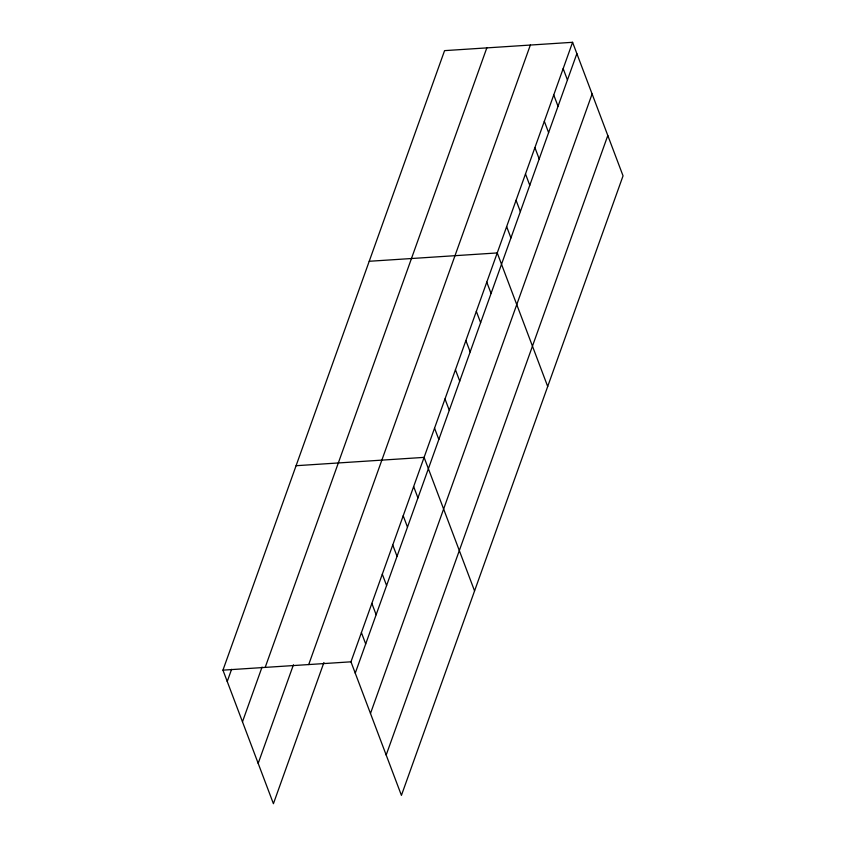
<?xml version="1.0" encoding="UTF-8"?>
<svg xmlns="http://www.w3.org/2000/svg" width="846" height="846" viewBox="0 0 846 846"><rect width="100%" height="100%" fill="white"/><g stroke="black" fill="none" stroke-linecap="round" stroke-linejoin="round"><path stroke-width="1.27" d="M323.912 662.534L273.417 803.7L222.953 670.148L444.573 50.633L572.583 42.3L623.047 175.852L401.427 795.367L350.963 661.815L572.583 42.3M227.236 681.485L231.593 669.313M242.474 721.818L262.059 667.06M265.189 667.399L486.82 47.884M258.178 763.367L293.435 664.797M308.716 664.565L530.347 45.05M355.246 673.152L576.866 53.636M370.485 713.474L592.105 93.969M386.178 755.034L607.809 135.519M369.226 261.277L497.237 252.933L547.7 386.485M296.089 465.712L424.1 457.379L474.564 590.92M222.953 670.148L350.963 661.815M563.161 68.632L567.444 79.968M553.749 94.964L558.032 106.289M544.327 121.285L548.61 132.621M534.905 147.616L539.188 158.953M525.493 173.948L529.776 185.285M516.071 200.28L520.353 211.606M506.648 226.601L510.931 237.938M486.788 282.141L491.071 293.477M476.34 311.349L480.623 322.675M465.892 340.547L470.175 351.883M455.444 369.755L459.727 381.091M444.996 398.963L449.279 410.299M434.548 428.171L438.831 439.497M413.652 486.577L417.935 497.913M403.204 515.785L407.486 527.121M392.756 544.993L397.038 556.33M382.307 574.201L386.59 585.527M371.859 603.399L376.142 614.735M361.411 632.607L365.694 643.943"/></g></svg>
